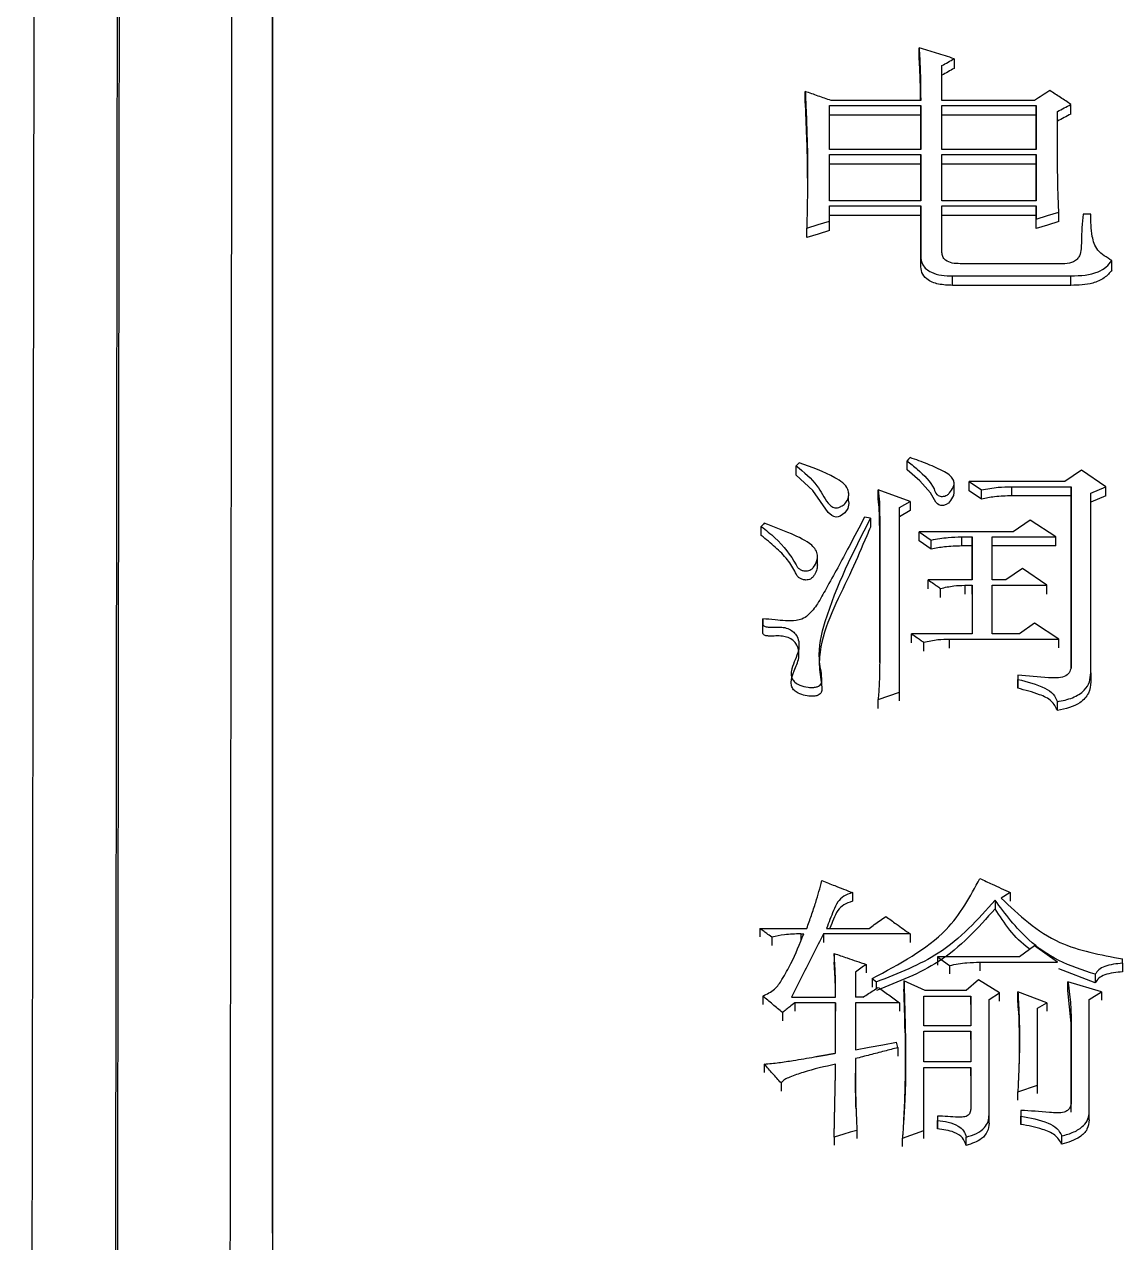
# Model space of a CAD drawing. Header units: millimetres. Extents: x 2003 to 4439, y 563 to 2285.
# Drawn here: x 2502.84 to 2510.67, y 2083.5 to 2092.19 of the extents above; entities that cross this region are included whole.
import ezdxf

# ---------------------------------------------------------------- set-up
doc = ezdxf.new("R2010")
doc.units = ezdxf.units.MM

msp = doc.modelspace()

# ---------------------------------------------------------------- linework, layer by layer
at = {"color": 7, "linetype": 'Continuous', "lineweight": 25}
for p, q in [((2509.2168, 2091.9506), (2509.2168, 2092.0198)), ((2509.4656, 2091.942), (2509.4656, 2091.8729)), ((2509.3791, 2091.6441), (2509.3791, 2091.8925)), ((2508.4055, 2091.6393), (2508.4055, 2091.7081)), ((2508.5786, 2091.6085), (2509.2276, 2091.6085)), ((2508.5786, 2091.2946), (2508.5786, 2091.6085)), ((2509.2276, 2091.6441), (2508.5894, 2091.6441)), ((2509.2276, 2091.6085), (2509.2276, 2091.2946)), ((2509.2276, 2091.5398), (2509.2276, 2091.6085)), ((2510.0389, 2091.6441), (2509.3791, 2091.6441)), ((2509.3791, 2091.6085), (2510.0497, 2091.6085)), ((2509.3791, 2091.2946), (2509.3791, 2091.6085)), ((2510.0497, 2091.6085), (2510.0497, 2091.2946)), ((2510.0497, 2091.5398), (2510.0497, 2091.6085)), ((2510.2985, 2091.5469), (2510.2985, 2091.6156)), ((2509.2276, 2091.5398), (2508.5786, 2091.5399)), ((2509.2276, 2091.2946), (2509.2276, 2091.5398)), ((2510.0497, 2091.5398), (2509.3791, 2091.5398)), ((2510.0497, 2091.2946), (2510.0497, 2091.5398)), ((2508.4171, 2091.3501), (2508.421, 2091.0018)), ((2509.2276, 2091.2946), (2508.5786, 2091.2946)), ((2508.5786, 2091.2588), (2509.2276, 2091.2588)), ((2508.5786, 2090.9287), (2508.5786, 2091.2588)), ((2509.2276, 2091.2588), (2509.2276, 2090.9287)), ((2509.2276, 2091.1906), (2509.2276, 2091.2588)), ((2510.0497, 2091.2946), (2509.3791, 2091.2946)), ((2509.3791, 2091.2588), (2510.0497, 2091.2588)), ((2509.3791, 2090.9287), (2509.3791, 2091.2588)), ((2510.0497, 2091.2588), (2510.0497, 2090.9287)), ((2510.0497, 2091.1906), (2510.0497, 2091.2588)), ((2509.2276, 2091.1906), (2508.5786, 2091.1906)), ((2509.2276, 2090.9287), (2509.2276, 2091.1906)), ((2510.0497, 2091.1906), (2509.3791, 2091.1906)), ((2510.0497, 2090.9287), (2510.0497, 2091.1906)), ((2509.2276, 2090.9287), (2508.5786, 2090.9287)), ((2508.5786, 2090.8927), (2509.2276, 2090.8927)), ((2508.5786, 2090.7846), (2508.5786, 2090.8927)), ((2509.2276, 2090.8927), (2509.2276, 2090.5388)), ((2509.2276, 2090.8249), (2509.2276, 2090.8927)), ((2510.0497, 2090.9287), (2509.3791, 2090.9287)), ((2509.3791, 2090.8927), (2510.0497, 2090.8927)), ((2509.3791, 2090.5605), (2509.3791, 2090.8927)), ((2510.0497, 2090.8927), (2510.0497, 2090.799)), ((2510.0497, 2090.8249), (2510.0497, 2090.8927)), ((2509.2276, 2090.8249), (2508.5786, 2090.8249)), ((2509.2276, 2090.4715), (2509.2276, 2090.8249)), ((2510.0497, 2090.8249), (2509.3791, 2090.8249)), ((2510.0497, 2090.7313), (2510.0497, 2090.8249)), ((2510.0497, 2090.7313), (2510.0497, 2090.799)), ((2510.212, 2090.7817), (2510.212, 2090.8494)), ((2510.4392, 2090.835), (2510.3851, 2090.835)), ((2508.4163, 2090.6665), (2508.4163, 2090.734)), ((2508.5786, 2090.7169), (2508.5786, 2090.7846)), ((2509.2276, 2090.4715), (2509.2276, 2090.5388)), ((2510.2555, 2090.4808), (2509.5089, 2090.4808)), ((2510.5906, 2090.4353), (2510.5906, 2090.5026)), ((2509.4548, 2090.3267), (2509.4548, 2090.3938)), ((2509.4548, 2090.3938), (2510.2985, 2090.3938)), ((2510.2985, 2090.3267), (2510.2985, 2090.3938)), ((2510.2985, 2090.3267), (2509.4548, 2090.3267)), ((2508.3623, 2089.062), (2508.3406, 2089.0397)), ((2509.1303, 2089.0114), (2509.1303, 2089.0768)), ((2508.3406, 2088.9744), (2508.3406, 2089.0397)), ((2510.3743, 2089.0101), (2510.2553, 2088.9284)), ((2510.5474, 2088.8913), (2510.3743, 2089.0101)), ((2509.466, 2088.8495), (2509.466, 2088.9151)), ((2509.5738, 2088.9284), (2509.6603, 2088.869)), ((2510.2553, 2088.9284), (2509.5738, 2088.9284)), ((2509.5738, 2088.8632), (2509.5738, 2088.9284)), ((2509.8767, 2088.8913), (2510.2986, 2088.8913)), ((2509.8767, 2088.8262), (2509.8767, 2088.8913)), ((2510.2986, 2088.8913), (2510.2986, 2087.6019)), ((2510.2986, 2088.8262), (2510.2986, 2088.8913)), ((2510.4392, 2088.8467), (2510.5474, 2088.8913)), ((2510.5474, 2088.8262), (2510.5474, 2088.8913)), ((2508.7138, 2088.8467), (2508.7138, 2088.8561)), ((2508.7138, 2088.791), (2508.7138, 2088.8269)), ((2509.1519, 2088.7873), (2508.9248, 2088.869)), ((2508.9248, 2088.8039), (2508.9248, 2088.869)), ((2509.6603, 2088.8039), (2509.5738, 2088.8632)), ((2509.6603, 2088.8039), (2509.6603, 2088.869)), ((2510.2986, 2088.8262), (2509.8767, 2088.8262)), ((2510.2986, 2087.6018), (2510.2986, 2088.8262)), ((2510.4392, 2087.564), (2510.4392, 2088.8467)), ((2510.5474, 2088.8262), (2510.4392, 2088.7816)), ((2509.0762, 2088.7426), (2509.1519, 2088.7873)), ((2509.0762, 2087.4276), (2509.0762, 2088.7426)), ((2509.1519, 2088.7222), (2509.0762, 2088.6776)), ((2509.1519, 2088.7873), (2509.1519, 2088.7222)), ((2508.8707, 2088.6681), (2508.8274, 2088.6756)), ((2508.8707, 2088.6681), (2508.8707, 2088.6033)), ((2508.9356, 2088.6607), (2508.9356, 2087.6397)), ((2508.9356, 2088.5958), (2508.9356, 2088.6607)), ((2510.0065, 2088.6532), (2509.8875, 2088.5712)), ((2510.1904, 2088.5339), (2510.0065, 2088.6532)), ((2508.0919, 2088.5438), (2508.0919, 2088.6085)), ((2508.9356, 2087.6397), (2508.9356, 2088.5958)), ((2509.2168, 2088.5712), (2509.3034, 2088.5115)), ((2509.8875, 2088.5712), (2509.2168, 2088.5712)), ((2509.2168, 2088.5064), (2509.2168, 2088.5712)), ((2509.5197, 2088.5339), (2509.5954, 2088.5339)), ((2509.5197, 2088.4692), (2509.5197, 2088.5339)), ((2509.5954, 2088.5339), (2509.5954, 2088.2271)), ((2509.5954, 2088.4692), (2509.5954, 2088.5339)), ((2509.7361, 2088.5339), (2510.1904, 2088.5339)), ((2509.7361, 2088.2271), (2509.7361, 2088.5339)), ((2510.1904, 2088.4692), (2510.1904, 2088.5339)), ((2509.3034, 2088.4468), (2509.2168, 2088.5064)), ((2509.3034, 2088.4468), (2509.3034, 2088.5115)), ((2509.5954, 2088.4692), (2509.5197, 2088.4692)), ((2509.5954, 2088.2271), (2509.5954, 2088.4692)), ((2510.1904, 2088.4692), (2509.7361, 2088.4692)), ((2508.4927, 2088.335), (2508.4927, 2088.3998)), ((2509.9524, 2088.3095), (2509.8334, 2088.2271)), ((2510.1255, 2088.1895), (2509.9524, 2088.3095)), ((2509.5954, 2088.2271), (2509.2817, 2088.2271)), ((2509.2817, 2088.1628), (2509.2817, 2088.2271)), ((2509.5414, 2088.1896), (2509.5954, 2088.1896)), ((2509.5414, 2088.1896), (2509.5414, 2088.1253)), ((2509.5954, 2088.1896), (2509.5954, 2087.8435)), ((2509.5954, 2088.1253), (2509.5954, 2088.1896)), ((2509.8334, 2088.2271), (2509.7361, 2088.2271)), ((2509.7361, 2088.1896), (2510.1255, 2088.1895)), ((2509.7361, 2087.8435), (2509.7361, 2088.1896)), ((2510.1255, 2088.1253), (2510.1255, 2088.1895)), ((2509.3683, 2088.1029), (2509.3683, 2088.167)), ((2508.1027, 2087.8551), (2508.1027, 2087.9189)), ((2509.5954, 2087.8435), (2509.1627, 2087.8436)), ((2509.1627, 2087.7798), (2509.1627, 2087.8436)), ((2509.9308, 2087.8435), (2509.7361, 2087.8435)), ((2510.0389, 2087.9189), (2509.9308, 2087.8435)), ((2510.212, 2087.8058), (2510.0389, 2087.9189)), ((2509.2493, 2087.7196), (2509.2493, 2087.7832)), ((2509.4332, 2087.8058), (2510.212, 2087.8058)), ((2509.4332, 2087.7421), (2509.4332, 2087.8058)), ((2510.212, 2087.7422), (2510.212, 2087.8058)), ((2509.92, 2087.5489), (2509.92, 2087.5186)), ((2509.92, 2087.5489), (2509.92, 2087.4856)), ((2509.92, 2087.4552), (2509.92, 2087.5186)), ((2510.4392, 2087.564), (2510.4392, 2087.5007)), ((2508.9248, 2087.3745), (2509.0762, 2087.4276)), ((2509.0762, 2087.3645), (2509.0762, 2087.4276)), ((2508.9248, 2087.3115), (2508.9248, 2087.3745)), ((2510.2012, 2087.2962), (2510.2012, 2087.3594)), ((2508.7409, 2085.999), (2508.7409, 2085.9376)), ((2509.7577, 2085.9449), (2509.7577, 2085.8838)), ((2509.8659, 2085.999), (2509.801, 2085.9604)), ((2509.8659, 2085.999), (2509.8659, 2085.9379)), ((2508.081, 2085.7436), (2508.4164, 2085.7436)), ((2508.081, 2085.7436), (2508.081, 2085.6828)), ((2508.1676, 2085.6815), (2508.1676, 2085.6208)), ((2508.3731, 2085.7048), (2508.3947, 2085.7048)), ((2508.3731, 2085.7048), (2508.3731, 2085.6551)), ((2509.1519, 2085.7048), (2508.5354, 2085.7048)), ((2508.5354, 2085.7048), (2508.5354, 2085.6441)), ((2508.557, 2085.7436), (2508.8599, 2085.7436)), ((2509.1519, 2085.7048), (2509.1519, 2085.6441)), ((2510.039, 2085.6194), (2509.9308, 2085.5417)), ((2510.2012, 2085.5028), (2510.039, 2085.6194)), ((2508.6111, 2085.565), (2508.6111, 2085.5045)), ((2509.3467, 2085.5417), (2509.4332, 2085.4795)), ((2509.9308, 2085.5417), (2509.3467, 2085.5417)), ((2509.3467, 2085.5417), (2509.3467, 2085.4812)), ((2509.6495, 2085.5028), (2510.2012, 2085.5028)), ((2509.6495, 2085.5028), (2509.6495, 2085.4424)), ((2510.6664, 2085.495), (2510.6664, 2085.5262)), ((2510.6664, 2085.495), (2510.6664, 2085.4346)), ((2508.7625, 2085.4328), (2508.7625, 2085.2536)), ((2508.8382, 2085.4873), (2508.8382, 2085.4268)), ((2509.4332, 2085.4795), (2509.4332, 2085.4191)), ((2510.4717, 2085.3566), (2510.2114, 2085.455)), ((2510.4717, 2085.4172), (2510.4717, 2085.3569)), ((2508.8815, 2085.3861), (2508.9139, 2085.3627)), ((2508.9139, 2085.3167), (2508.9139, 2085.3627)), ((2509.2601, 2085.3004), (2509.1087, 2085.3705)), ((2509.1087, 2085.3705), (2509.1087, 2085.3102)), ((2509.6387, 2085.3783), (2509.5522, 2085.3004)), ((2509.7902, 2085.2848), (2509.6387, 2085.3783)), ((2510.5149, 2085.2926), (2510.277, 2085.3627)), ((2510.277, 2085.3024), (2510.277, 2085.3627)), ((2508.1027, 2085.2613), (2508.1027, 2085.2012)), ((2508.3082, 2085.2536), (2508.6219, 2085.2536)), ((2508.8166, 2085.2536), (2508.7625, 2085.2536)), ((2509.2493, 2085.2614), (2509.5846, 2085.2614)), ((2509.2493, 2085.0505), (2509.2493, 2085.2614)), ((2509.5522, 2085.3004), (2509.2601, 2085.3004)), ((2509.5846, 2085.2614), (2509.5846, 2085.0505)), ((2509.5846, 2085.2012), (2509.5846, 2085.2614)), ((2509.7145, 2085.238), (2509.7902, 2085.2848)), ((2509.7145, 2084.4145), (2509.7145, 2085.238)), ((2509.7902, 2085.2246), (2509.7902, 2085.2848)), ((2510.1255, 2085.2145), (2509.92, 2085.2926)), ((2509.92, 2085.2321), (2509.92, 2085.2926)), ((2510.2986, 2085.0684), (2510.277, 2085.3021)), ((2510.4284, 2085.238), (2510.5149, 2085.2926)), ((2510.4284, 2084.4382), (2510.4284, 2085.238)), ((2510.5149, 2085.2926), (2510.5149, 2085.2324)), ((2508.6219, 2085.2145), (2508.3298, 2085.2145)), ((2508.3298, 2085.2145), (2508.3298, 2085.1545)), ((2508.6219, 2084.8547), (2508.6219, 2085.2145)), ((2508.6219, 2085.2145), (2508.6219, 2085.1545)), ((2509.0762, 2085.2145), (2508.7625, 2085.2145)), ((2508.7625, 2085.2145), (2508.7625, 2084.8782)), ((2509.0762, 2085.2145), (2509.0762, 2085.1545)), ((2509.9239, 2085.1561), (2509.92, 2085.2321)), ((2510.0606, 2085.1755), (2510.1255, 2085.2145)), ((2510.1255, 2085.2145), (2510.1255, 2085.1545)), ((2508.2433, 2085.1443), (2508.2433, 2085.0843)), ((2510.2986, 2085.1286), (2510.2986, 2084.4933)), ((2510.2986, 2085.0687), (2510.2986, 2085.1286)), ((2510.2986, 2084.4339), (2510.2986, 2085.0684)), ((2509.5846, 2085.0505), (2509.2493, 2085.0505)), ((2509.2493, 2085.0114), (2509.5846, 2085.0114)), ((2509.2493, 2084.792), (2509.2493, 2085.0114)), ((2509.5846, 2085.0114), (2509.5846, 2084.792)), ((2509.5846, 2084.9516), (2509.5846, 2085.0114)), ((2509.0654, 2084.8939), (2509.0546, 2084.9331)), ((2509.0654, 2084.8939), (2509.0654, 2084.8343)), ((2508.1135, 2084.7763), (2508.1135, 2084.7168)), ((2509.5846, 2084.792), (2509.2493, 2084.792)), ((2509.2493, 2084.7527), (2509.5846, 2084.7527)), ((2509.2493, 2084.3041), (2509.2493, 2084.7527)), ((2509.5846, 2084.7527), (2509.5846, 2084.4618)), ((2509.5846, 2084.6933), (2509.5846, 2084.7527)), ((2508.2325, 2084.6428), (2508.2325, 2084.5835)), ((2509.92, 2084.5799), (2510.0606, 2084.627)), ((2510.0606, 2084.5678), (2510.0606, 2084.627)), ((2509.92, 2084.5206), (2509.92, 2084.5799)), ((2509.3467, 2084.4067), (2509.3467, 2084.3751)), ((2509.3467, 2084.4067), (2509.3467, 2084.3477)), ((2509.3467, 2084.3158), (2509.3467, 2084.3751)), ((2509.7145, 2084.3555), (2509.7145, 2084.4145)), ((2509.9416, 2084.446), (2509.9416, 2084.4066)), ((2509.9416, 2084.446), (2509.9416, 2084.387)), ((2509.9416, 2084.3473), (2509.9416, 2084.4066)), ((2510.4284, 2084.3791), (2510.4284, 2084.4382)), ((2508.7734, 2084.3041), (2508.7734, 2084.2453)), ((2509.0979, 2084.2489), (2509.2493, 2084.3041)), ((2509.2493, 2084.2453), (2509.2493, 2084.3041)), ((2508.6111, 2084.2568), (2508.6111, 2084.198)), ((2509.0979, 2084.1901), (2509.0979, 2084.2489)), ((2509.5522, 2084.1976), (2509.5522, 2084.2568)), ((2510.2337, 2084.2055), (2510.2337, 2084.2646))]:
    msp.add_line(p, q, dxfattribs=at)
at = {"color": 7, "linetype": 'Continuous', "lineweight": 25, "flags": 128}
for points in [[(2510.0497, 2090.799), (2510.1309, 2090.8242), (2510.212, 2090.8494)], [(2508.4163, 2090.734), (2508.4975, 2090.7593), (2508.5786, 2090.7846)], [(2508.5786, 2090.7169), (2508.4975, 2090.6917), (2508.4163, 2090.6665)], [(2510.212, 2090.7817), (2510.1309, 2090.7565), (2510.0497, 2090.7313)], [(2509.1519, 2089.099), (2509.1411, 2089.0879), (2509.1303, 2089.0768)], [(2508.7122, 2088.7896), (2508.7158, 2088.7718), (2508.7091, 2088.7373), (2508.6869, 2088.7057), (2508.6545, 2088.6827), (2508.6399, 2088.6774), (2508.6251, 2088.6756), (2508.6088, 2088.6786), (2508.5936, 2088.6861), (2508.5693, 2088.7086), (2508.4601, 2088.865), (2508.3406, 2088.9744), (2508.3406, 2088.9744)], [(2509.4647, 2088.8497), (2509.4611, 2088.8294), (2509.4411, 2088.7933), (2509.4253, 2088.7744), (2509.4098, 2088.764), (2509.3904, 2088.7584), (2509.3712, 2088.7582), (2509.3578, 2088.7617), (2509.3467, 2088.7686), (2509.3359, 2088.7822), (2509.2973, 2088.849), (2509.2214, 2088.9336), (2509.1303, 2089.0114), (2509.1303, 2089.0114)], [(2508.1135, 2088.6309), (2508.108, 2088.6252), (2508.0999, 2088.6169), (2508.0919, 2088.6085)], [(2508.1027, 2087.8852), (2508.1027, 2087.9088), (2508.1027, 2087.9491)], [(2508.8815, 2085.3861), (2508.8815, 2085.3592), (2508.8815, 2085.3423), (2508.8815, 2085.3258)], [(2508.7625, 2084.8782), (2508.8599, 2084.8965), (2508.9572, 2084.9148), (2509.0546, 2084.9331)], [(2508.7734, 2084.3041), (2508.7263, 2084.2904), (2508.6793, 2084.2767), (2508.6111, 2084.2568)]]:
    msp.add_lwpolyline(points, dxfattribs=at)
at = {"color": 7, "linetype": 'Continuous', "lineweight": 25}
for points, knots in [([(2504.6101, 2114.6621), (2504.6101, 2114.5581), (2504.6101, 2114.0373), (2504.6102, 2112.6704), (2504.6103, 2110.5105), (2504.6103, 2107.8921), (2504.6104, 2105.4296), (2504.6104, 2101.9217), (2504.6104, 2098.7788), (2504.6105, 2094.4637), (2504.6105, 2089.7766), (2504.6105, 2084.6444), (2504.6106, 2079.2209), (2504.6106, 2074.6622), (2504.6107, 2068.7397), (2504.6108, 2063.8339), (2504.6109, 2057.155), (2504.6109, 2052.8622), (2504.611, 2049.8611)], [0, 0, 0, 0, 0.020124, 0.100733, 0.181328, 0.221587, 0.302184, 0.342442, 0.423039, 0.463298, 0.543894, 0.624491, 0.664749, 0.745346, 0.785604, 0.8662, 0.906458, 1, 1, 1, 1]), ([(2504.6105, 2083.5721), (2504.6105, 2084.7568), (2504.6105, 2087.0103), (2504.6105, 2091.0506), (2504.6104, 2094.7582), (2504.6104, 2098.9928), (2504.6104, 2102.0668), (2504.6103, 2105.479), (2504.6103, 2108.4564), (2504.6102, 2110.7998), (2504.6101, 2112.7403), (2504.6101, 2113.474), (2504.61, 2113.9708)], [0, 0, 0, 0, 0.072858, 0.13859, 0.270184, 0.335916, 0.467513, 0.533245, 0.664841, 0.796434, 0.862166, 1, 1, 1, 1]), ([(2502.9415, 2113.7141), (2502.9416, 2113.7424), (2502.9419, 2113.8308), (2502.9405, 2112.8445), (2502.9376, 2110.8316), (2502.933, 2107.7689), (2502.9278, 2104.3806), (2502.9227, 2101.0433), (2502.918, 2097.9736), (2502.9125, 2094.3302), (2502.9059, 2090.0595), (2502.8987, 2085.4137), (2502.8909, 2080.4669), (2502.8828, 2075.2966), (2502.8737, 2069.6123), (2502.8638, 2063.4152), (2502.8531, 2056.7314), (2502.8456, 2052.0407), (2502.8418, 2049.6466)], [0, 0, 0, 0, 0.039342, 0.122943, 0.206183, 0.289063, 0.371582, 0.416612, 0.465601, 0.518547, 0.575452, 0.636313, 0.690059, 0.746552, 0.805793, 0.867782, 0.932518, 1, 1, 1, 1]), ([(2503.4468, 2049.5111), (2503.4513, 2052.8103), (2503.4604, 2059.4088), (2503.4733, 2068.8389), (2503.4854, 2077.7195), (2503.4964, 2085.8771), (2503.5061, 2093.1777), (2503.5144, 2099.4948), (2503.5211, 2104.7192), (2503.5261, 2108.7673), (2503.529, 2111.1712), (2503.5303, 2112.4847), (2503.5305, 2112.8063), (2503.5306, 2112.967)], [0, 0, 0, 0, 0.0981345, 0.196269, 0.2944034, 0.3925379, 0.4906723, 0.5888066, 0.686941, 0.7850753, 0.8832097, 0.9416048, 1, 1, 1, 1]), ([(2503.4607, 2049.4624), (2503.464, 2051.8481), (2503.4705, 2056.5547), (2503.4798, 2063.3039), (2503.4884, 2069.6465), (2503.4965, 2075.5416), (2503.5038, 2080.9722), (2503.5115, 2086.7052), (2503.5192, 2092.4739), (2503.5264, 2097.9542), (2503.5322, 2102.4213), (2503.5366, 2105.9442), (2503.5399, 2108.6072), (2503.5421, 2110.5065), (2503.5435, 2111.7375), (2503.5439, 2112.2523), (2503.5439, 2112.4022), (2503.544, 2112.4271)], [0, 0, 0, 0, 0.07139, 0.140843, 0.208359, 0.273937, 0.337578, 0.399281, 0.488173, 0.572709, 0.652888, 0.72871, 0.800173, 0.867277, 0.930021, 0.988406, 1, 1, 1, 1]), ([(2504.3421, 2111.644), (2504.342, 2111.5511), (2504.3419, 2111.3812), (2504.3415, 2110.9336), (2504.341, 2110.3931), (2504.3402, 2109.7172), (2504.3393, 2108.9096), (2504.3382, 2107.9696), (2504.3369, 2106.898), (2504.3348, 2105.1885), (2504.3315, 2102.5023), (2504.3263, 2098.3525), (2504.3196, 2093.1362), (2504.3122, 2087.5293), (2504.3046, 2081.8521), (2504.2972, 2076.385), (2504.2889, 2070.3721), (2504.2799, 2063.8245), (2504.2702, 2056.7817), (2504.2633, 2051.8393), (2504.2599, 2049.3253)], [0, 0, 0, 0, 0.037781, 0.069081, 0.100468, 0.131943, 0.163506, 0.195157, 0.226895, 0.258722, 0.330934, 0.408983, 0.49287, 0.582593, 0.645672, 0.711347, 0.779618, 0.850484, 0.923944, 1, 1, 1, 1]), ([(2509.2168, 2092.0198), (2509.2196, 2091.9686), (2509.2243, 2091.8805), (2509.2269, 2091.7552), (2509.2274, 2091.6811), (2509.2276, 2091.6441)], [0, 0, 0, 0, 0.41049, 0.705225, 1, 1, 1, 1]), ([(2509.4656, 2091.942), (2509.4241, 2091.955), (2509.3412, 2091.9809), (2509.2583, 2092.0069), (2509.2168, 2092.0198)], [0, 0, 0, 0, 0.499999, 1, 1, 1, 1]), ([(2509.2269, 2091.6441), (2509.2267, 2091.6727), (2509.2262, 2091.7383), (2509.2228, 2091.8404), (2509.2188, 2091.9139), (2509.2168, 2091.9506)], [0, 0, 0, 0, 0.279289, 0.639605, 1, 1, 1, 1]), ([(2509.3791, 2091.8925), (2509.3935, 2091.9007), (2509.4223, 2091.9173), (2509.4512, 2091.9338), (2509.4656, 2091.942)], [0, 0, 0, 0, 0.500001, 1, 1, 1, 1]), ([(2509.4656, 2091.8729), (2509.4512, 2091.8647), (2509.4223, 2091.8482), (2509.3935, 2091.8317), (2509.3791, 2091.8234)], [0, 0, 0, 0, 0.4999995, 1, 1, 1, 1]), ([(2508.4055, 2091.7081), (2508.4078, 2091.6573), (2508.4145, 2091.5048), (2508.4225, 2091.2664), (2508.4216, 2090.9924), (2508.4181, 2090.8202), (2508.4163, 2090.734)], [0, 0, 0, 0, 0.157705, 0.473128, 0.736533, 1, 1, 1, 1]), ([(2508.5894, 2091.6441), (2508.5588, 2091.6548), (2508.4975, 2091.6761), (2508.4362, 2091.6974), (2508.4055, 2091.7081)], [0, 0, 0, 0, 0.5, 1, 1, 1, 1]), ([(2510.1471, 2091.7152), (2510.1291, 2091.7033), (2510.093, 2091.6797), (2510.0569, 2091.6559), (2510.0389, 2091.6441)], [0, 0, 0, 0, 0.499999, 1, 1, 1, 1]), ([(2510.2985, 2091.6156), (2510.2733, 2091.6322), (2510.2228, 2091.6654), (2510.1723, 2091.6986), (2510.1471, 2091.7152)], [0, 0, 0, 0, 0.499999, 1, 1, 1, 1]), ([(2508.4167, 2091.3478), (2508.4165, 2091.3602), (2508.4144, 2091.4577), (2508.4097, 2091.5546), (2508.4055, 2091.6393)], [0, 0, 0, 0, 0.126532, 1, 1, 1, 1]), ([(2510.2012, 2091.5658), (2510.2174, 2091.5741), (2510.2499, 2091.5907), (2510.2823, 2091.6073), (2510.2985, 2091.6156)], [0, 0, 0, 0, 0.5, 1, 1, 1, 1]), ([(2510.212, 2090.8494), (2510.21, 2090.8912), (2510.2078, 2090.9382), (2510.2058, 2091.006), (2510.2045, 2091.0737), (2510.2029, 2091.157), (2510.2025, 2091.2401), (2510.2021, 2091.292), (2510.2019, 2091.3284), (2510.2018, 2091.3491), (2510.2017, 2091.3621), (2510.2017, 2091.3724), (2510.2017, 2091.3828), (2510.2016, 2091.3931), (2510.2016, 2091.4061), (2510.2015, 2091.4164), (2510.2015, 2091.4294), (2510.2015, 2091.4397), (2510.2014, 2091.4527), (2510.2014, 2091.463), (2510.2014, 2091.4734), (2510.2014, 2091.4837), (2510.2013, 2091.4941), (2510.2013, 2091.507), (2510.2013, 2091.516), (2510.2013, 2091.5251), (2510.2013, 2091.5303), (2510.2012, 2091.5367), (2510.2012, 2091.5419), (2510.2012, 2091.5471), (2510.2012, 2091.5521), (2510.2012, 2091.5584), (2510.2012, 2091.5633), (2510.2012, 2091.5658)], [0, 0, 0, 0, 0.174064, 0.195822, 0.282854, 0.456917, 0.543949, 0.63098, 0.674496, 0.696253, 0.718011, 0.72889, 0.739769, 0.761527, 0.772406, 0.794164, 0.805043, 0.8268, 0.837679, 0.859437, 0.870316, 0.881195, 0.902953, 0.913832, 0.93559, 0.941029, 0.951908, 0.957347, 0.968226, 0.973666, 0.979105, 0.989553, 1, 1, 1, 1]), ([(2510.2985, 2091.5469), (2510.2823, 2091.5387), (2510.2499, 2091.5221), (2510.2174, 2091.5055), (2510.2012, 2091.4972)], [0, 0, 0, 0, 0.499998, 1, 1, 1, 1]), ([(2510.3851, 2090.835), (2510.3792, 2090.7701), (2510.3702, 2090.6716), (2510.3732, 2090.5606), (2510.3447, 2090.5127), (2510.3112, 2090.4883), (2510.2773, 2090.4838), (2510.2555, 2090.4808)], [0, 0, 0, 0, 0.493123, 0.748949, 0.813909, 0.880596, 1, 1, 1, 1]), ([(2510.5906, 2090.5026), (2510.5525, 2090.5256), (2510.4777, 2090.5707), (2510.4406, 2090.6959), (2510.4397, 2090.7823), (2510.4392, 2090.835)], [0, 0, 0, 0, 0.287877, 0.565058, 1, 1, 1, 1]), ([(2509.2276, 2090.5388), (2509.2297, 2090.516), (2509.2338, 2090.4697), (2509.2954, 2090.4166), (2509.3762, 2090.3962), (2509.4285, 2090.3946), (2509.4548, 2090.3938)], [0, 0, 0, 0, 0.266734, 0.54095, 0.768753, 1, 1, 1, 1]), ([(2509.5089, 2090.4808), (2509.4901, 2090.4815), (2509.4531, 2090.4828), (2509.4052, 2090.5001), (2509.3813, 2090.5304), (2509.3798, 2090.5506), (2509.3791, 2090.5605)], [0, 0, 0, 0, 0.293264, 0.577264, 0.790624, 1, 1, 1, 1]), ([(2509.4548, 2090.3267), (2509.4213, 2090.3278), (2509.3554, 2090.3301), (2509.2714, 2090.3633), (2509.2315, 2090.418), (2509.2289, 2090.4538), (2509.2276, 2090.4715)], [0, 0, 0, 0, 0.2937097, 0.577274, 0.7903653, 1, 1, 1, 1]), ([(2510.2985, 2090.3938), (2510.3667, 2090.3963), (2510.4608, 2090.3997), (2510.5518, 2090.456), (2510.5778, 2090.4872), (2510.5906, 2090.5026)], [0, 0, 0, 0, 0.57016, 0.787713, 1, 1, 1, 1]), ([(2510.5906, 2090.4353), (2510.5738, 2090.4157), (2510.5397, 2090.3759), (2510.4367, 2090.33), (2510.3513, 2090.3279), (2510.2985, 2090.3267)], [0, 0, 0, 0, 0.2697831, 0.5484435, 1, 1, 1, 1]), ([(2508.3406, 2089.0397), (2508.3957, 2088.9953), (2508.4932, 2088.9166), (2508.5398, 2088.8035), (2508.5875, 2088.7537), (2508.6079, 2088.743), (2508.6259, 2088.7393), (2508.6451, 2088.743), (2508.6665, 2088.7533), (2508.6908, 2088.7723), (2508.7117, 2088.8014), (2508.7179, 2088.8373), (2508.7103, 2088.8792), (2508.6744, 2088.9218), (2508.5608, 2088.9913), (2508.4503, 2089.0306), (2508.3623, 2089.062)], [0, 0, 0, 0, 0.207529, 0.367372, 0.400836, 0.41667, 0.431354, 0.448141, 0.466694, 0.497248, 0.538464, 0.578549, 0.619959, 0.682145, 0.746849, 1, 1, 1, 1]), ([(2509.1303, 2089.0768), (2509.1549, 2089.0566), (2509.2288, 2088.9956), (2509.3104, 2088.9175), (2509.334, 2088.8447), (2509.3525, 2088.8285), (2509.3664, 2088.8234), (2509.3825, 2088.8221), (2509.4, 2088.8247), (2509.4183, 2088.8324), (2509.4407, 2088.854), (2509.4564, 2088.882), (2509.4685, 2088.9137), (2509.4618, 2088.9413), (2509.4396, 2088.9718), (2509.3761, 2089.0105), (2509.2789, 2089.0542), (2509.1944, 2089.084), (2509.1519, 2089.099)], [0, 0, 0, 0, 0.109185, 0.329159, 0.383764, 0.397994, 0.412315, 0.428913, 0.44575, 0.465116, 0.490353, 0.552222, 0.585254, 0.61868, 0.660425, 0.720614, 0.859403, 1, 1, 1, 1]), ([(2509.6603, 2088.869), (2509.7001, 2088.8764), (2509.7712, 2088.8896), (2509.8444, 2088.8908), (2509.8767, 2088.8913)], [0, 0, 0, 0, 0.558835, 1, 1, 1, 1]), ([(2508.9248, 2088.869), (2508.9281, 2088.8395), (2508.9337, 2088.7901), (2508.9348, 2088.7205), (2508.9353, 2088.6806), (2508.9356, 2088.6607)], [0, 0, 0, 0, 0.426865, 0.713404, 1, 1, 1, 1]), ([(2508.9356, 2088.5958), (2508.9354, 2088.6107), (2508.9349, 2088.6528), (2508.9342, 2088.7223), (2508.9279, 2088.7767), (2508.9248, 2088.8039)], [0, 0, 0, 0, 0.213578, 0.606407, 1, 1, 1, 1]), ([(2509.8767, 2088.8262), (2509.8356, 2088.8253), (2509.7624, 2088.8237), (2509.6915, 2088.8099), (2509.6603, 2088.8039)], [0, 0, 0, 0, 0.561085, 1, 1, 1, 1]), ([(2508.0919, 2088.6085), (2508.1254, 2088.5821), (2508.2268, 2088.5021), (2508.3062, 2088.3979), (2508.35, 2088.316), (2508.3673, 2088.3014), (2508.3886, 2088.293), (2508.4105, 2088.2902), (2508.4306, 2088.2927), (2508.4484, 2088.3009), (2508.4716, 2088.3241), (2508.488, 2088.3599), (2508.4958, 2088.4041), (2508.4822, 2088.443), (2508.4262, 2088.5016), (2508.2956, 2088.5618), (2508.1779, 2088.6065), (2508.1135, 2088.6309)], [0, 0, 0, 0, 0.118687, 0.359196, 0.382949, 0.402078, 0.421221, 0.441113, 0.455768, 0.470499, 0.490908, 0.548405, 0.590663, 0.633125, 0.674263, 0.821869, 1, 1, 1, 1]), ([(2508.8274, 2088.6756), (2508.791, 2088.6055), (2508.7021, 2088.4346), (2508.5895, 2088.2286), (2508.4976, 2088.0627), (2508.4435, 2087.9872), (2508.3864, 2087.9472), (2508.3053, 2087.9286), (2508.2104, 2087.9429), (2508.1317, 2087.9474), (2508.1027, 2087.9491)], [0, 0, 0, 0, 0.221772, 0.540825, 0.653503, 0.748944, 0.789647, 0.822549, 0.93445, 1, 1, 1, 1]), ([(2508.1027, 2087.9189), (2508.1028, 2087.9154), (2508.103, 2087.9096), (2508.1077, 2087.9021), (2508.1152, 2087.8966), (2508.1318, 2087.8911), (2508.1737, 2087.8897), (2508.2258, 2087.8946), (2508.2814, 2087.8828), (2508.3176, 2087.8624), (2508.3458, 2087.83), (2508.3633, 2087.7826), (2508.3579, 2087.6989), (2508.3134, 2087.624), (2508.3027, 2087.5549), (2508.3107, 2087.5214), (2508.3321, 2087.4957), (2508.3712, 2087.4742), (2508.4181, 2087.4618), (2508.461, 2087.46), (2508.4887, 2087.4649), (2508.5061, 2087.4728), (2508.5169, 2087.483), (2508.525, 2087.5007), (2508.5227, 2087.5611), (2508.4883, 2087.7053), (2508.5837, 2088.1034), (2508.7484, 2088.4275), (2508.8707, 2088.6681)], [0, 0, 0, 0, 0.005261, 0.008837, 0.012422, 0.017277, 0.029828, 0.061172, 0.078769, 0.096459, 0.112862, 0.137643, 0.170618, 0.238675, 0.261666, 0.275651, 0.289759, 0.306991, 0.331345, 0.347224, 0.357105, 0.364402, 0.370592, 0.376767, 0.392657, 0.46137, 0.600195, 1, 1, 1, 1]), ([(2508.4913, 2088.335), (2508.491, 2088.3245), (2508.4903, 2088.2998), (2508.4754, 2088.2696), (2508.4589, 2088.2461), (2508.4436, 2088.2337), (2508.4269, 2088.2276), (2508.4077, 2088.226), (2508.3863, 2088.2293), (2508.3651, 2088.2383), (2508.3473, 2088.2548), (2508.3251, 2088.3018), (2508.2808, 2088.3752), (2508.193, 2088.4625), (2508.1258, 2088.5165), (2508.0919, 2088.5438)], [0, 0, 0, 0, 0.057364, 0.135452, 0.174054, 0.20354, 0.227011, 0.250403, 0.283482, 0.316855, 0.35045, 0.398369, 0.589542, 0.793116, 1, 1, 1, 1]), ([(2508.8707, 2088.6033), (2508.8614, 2088.5828), (2508.8153, 2088.4807), (2508.6993, 2088.197), (2508.5279, 2087.8946), (2508.4978, 2087.6052), (2508.5225, 2087.501), (2508.5249, 2087.4378), (2508.5171, 2087.4195), (2508.5047, 2087.4085), (2508.4842, 2087.4002), (2508.45, 2087.396), (2508.404, 2087.4012), (2508.3597, 2087.4162), (2508.3261, 2087.4377), (2508.3073, 2087.465), (2508.3017, 2087.5145), (2508.3277, 2087.5836), (2508.3618, 2087.6587), (2508.3614, 2087.7262), (2508.3431, 2087.7709), (2508.3127, 2087.8026), (2508.2746, 2087.8211), (2508.2296, 2087.8289), (2508.1904, 2087.8275), (2508.1569, 2087.8265), (2508.1355, 2087.8273), (2508.12, 2087.8308), (2508.1106, 2087.8355), (2508.1046, 2087.8423), (2508.1027, 2087.8492), (2508.1027, 2087.8535), (2508.1027, 2087.855)], [0, 0, 0, 0, 0.033509, 0.167495, 0.460572, 0.533975, 0.607467, 0.62244, 0.629349, 0.63632, 0.644144, 0.656215, 0.676583, 0.698156, 0.712672, 0.727345, 0.74395, 0.787231, 0.835835, 0.865096, 0.888822, 0.906543, 0.924342, 0.940793, 0.960202, 0.97046, 0.980426, 0.985388, 0.989354, 0.993351, 0.997673, 1, 1, 1, 1]), ([(2509.3034, 2088.5115), (2509.3431, 2088.5189), (2509.4143, 2088.5322), (2509.4874, 2088.5333), (2509.5197, 2088.5339)], [0, 0, 0, 0, 0.558836, 1, 1, 1, 1]), ([(2509.5197, 2088.4692), (2509.4786, 2088.4683), (2509.4054, 2088.4667), (2509.3345, 2088.4529), (2509.3034, 2088.4468)], [0, 0, 0, 0, 0.561086, 1, 1, 1, 1]), ([(2509.2817, 2088.2271), (2509.2941, 2088.2185), (2509.3147, 2088.2042), (2509.3435, 2088.1842), (2509.36, 2088.1728), (2509.3683, 2088.167)], [0, 0, 0, 0, 0.42837, 0.714189, 1, 1, 1, 1]), ([(2509.3683, 2088.167), (2509.4, 2088.1739), (2509.4567, 2088.1861), (2509.5154, 2088.1885), (2509.5413, 2088.1895)], [0, 0, 0, 0, 0.558879, 1, 1, 1, 1]), ([(2508.1027, 2087.9491), (2508.1027, 2087.9434), (2508.1027, 2087.9334), (2508.1027, 2087.9233), (2508.1027, 2087.9189)], [0, 0, 0, 0, 0.56, 1, 1, 1, 1]), ([(2509.1627, 2087.8436), (2509.1751, 2087.8349), (2509.1957, 2087.8206), (2509.2246, 2087.8005), (2509.241, 2087.789), (2509.2493, 2087.7832)], [0, 0, 0, 0, 0.428365, 0.714185, 1, 1, 1, 1]), ([(2509.2493, 2087.7832), (2509.2829, 2087.7906), (2509.3431, 2087.8038), (2509.4056, 2087.8052), (2509.4332, 2087.8058)], [0, 0, 0, 0, 0.558545, 1, 1, 1, 1]), ([(2508.9356, 2087.6397), (2508.9353, 2087.6132), (2508.9347, 2087.5601), (2508.9314, 2087.4717), (2508.9272, 2087.4098), (2508.9248, 2087.3745)], [0, 0, 0, 0, 0.300385, 0.600783, 1, 1, 1, 1]), ([(2510.2986, 2087.6019), (2510.2957, 2087.5896), (2510.2899, 2087.5646), (2510.2516, 2087.5333), (2510.1953, 2087.5281), (2510.0849, 2087.5319), (2509.993, 2087.5413), (2509.92, 2087.5489)], [0, 0, 0, 0, 0.1108835, 0.2260486, 0.356903, 0.4892019, 1, 1, 1, 1]), ([(2509.92, 2087.5186), (2509.9863, 2087.5017), (2510.078, 2087.4784), (2510.1787, 2087.4183), (2510.1938, 2087.3787), (2510.2012, 2087.3594)], [0, 0, 0, 0, 0.5729384, 0.7913837, 1, 1, 1, 1]), ([(2510.2012, 2087.3594), (2510.2383, 2087.3669), (2510.311, 2087.3816), (2510.3939, 2087.4337), (2510.4345, 2087.4998), (2510.4376, 2087.5427), (2510.4392, 2087.564)], [0, 0, 0, 0, 0.292671, 0.574804, 0.788903, 1, 1, 1, 1]), ([(2510.4392, 2087.5006), (2510.4366, 2087.4734), (2510.4312, 2087.4185), (2510.353, 2087.3307), (2510.2595, 2087.3094), (2510.2012, 2087.2962)], [0, 0, 0, 0, 0.269364, 0.545159, 1, 1, 1, 1]), ([(2509.92, 2087.4855), (2509.92, 2087.4798), (2509.92, 2087.4697), (2509.92, 2087.4597), (2509.92, 2087.4552)], [0, 0, 0, 0, 0.56, 1, 1, 1, 1]), ([(2510.2012, 2087.2962), (2510.1898, 2087.3204), (2510.1662, 2087.3702), (2510.0559, 2087.4203), (2509.9718, 2087.4419), (2509.92, 2087.4552)], [0, 0, 0, 0, 0.2654466, 0.5469642, 1, 1, 1, 1]), ([(2508.4164, 2085.7436), (2508.4275, 2085.7745), (2508.4498, 2085.8363), (2508.4869, 2085.9496), (2508.5101, 2086.0324), (2508.5245, 2086.084)], [0, 0, 0, 0, 0.274107, 0.548239, 1, 1, 1, 1]), ([(2508.5245, 2086.084), (2508.5547, 2086.0721), (2508.6058, 2086.0521), (2508.6779, 2086.0237), (2508.7199, 2086.0073), (2508.7409, 2085.999)], [0, 0, 0, 0, 0.417909, 0.708955, 1, 1, 1, 1]), ([(2508.8815, 2085.3861), (2509.0769, 2085.4903), (2509.42, 2085.6733), (2509.5805, 2085.9712), (2509.6495, 2086.0994)], [0, 0, 0, 0, 0.569597, 1, 1, 1, 1]), ([(2509.6495, 2086.0994), (2509.6786, 2086.0859), (2509.7291, 2086.0625), (2509.8012, 2086.029), (2509.8443, 2086.009), (2509.8659, 2085.999)], [0, 0, 0, 0, 0.402386, 0.701193, 1, 1, 1, 1]), ([(2508.7409, 2085.999), (2508.7195, 2085.9915), (2508.6777, 2085.9769), (2508.6306, 2085.9297), (2508.6071, 2085.8704), (2508.5804, 2085.8074), (2508.5648, 2085.7648), (2508.557, 2085.7436)], [0, 0, 0, 0, 0.178456, 0.349692, 0.567005, 0.783635, 1, 1, 1, 1]), ([(2508.7409, 2085.9376), (2508.7195, 2085.9301), (2508.6777, 2085.9155), (2508.6305, 2085.8684), (2508.6073, 2085.8091), (2508.5886, 2085.7665), (2508.5803, 2085.7444), (2508.58, 2085.7436)], [0, 0, 0, 0, 0.225395, 0.441569, 0.715814, 0.989183, 1, 1, 1, 1]), ([(2509.7577, 2085.9449), (2509.6353, 2085.8075), (2509.4131, 2085.5581), (2509.0686, 2085.4233), (2508.9139, 2085.3627)], [0, 0, 0, 0, 0.551113, 1, 1, 1, 1]), ([(2510.4717, 2085.4172), (2510.3821, 2085.4462), (2510.2052, 2085.5034), (2509.9517, 2085.6837), (2509.8309, 2085.8464), (2509.7577, 2085.9449)], [0, 0, 0, 0, 0.288018, 0.569196, 1, 1, 1, 1]), ([(2509.801, 2085.9604), (2509.9283, 2085.8393), (2510.1596, 2085.6196), (2510.5092, 2085.5551), (2510.6664, 2085.5262)], [0, 0, 0, 0, 0.550671, 1, 1, 1, 1]), ([(2509.7577, 2085.8836), (2509.6353, 2085.7463), (2509.413, 2085.4972), (2509.0686, 2085.3626), (2508.9139, 2085.3022)], [0, 0, 0, 0, 0.551009, 1, 1, 1, 1]), ([(2510.0064, 2085.596), (2510.0039, 2085.5977), (2509.8926, 2085.6739), (2509.8244, 2085.7799), (2509.7577, 2085.8836)], [0, 0, 0, 0, 0.022454, 1, 1, 1, 1]), ([(2508.8599, 2085.7436), (2508.8724, 2085.7525), (2508.8984, 2085.7712), (2508.9381, 2085.7996), (2508.9653, 2085.8191), (2508.9789, 2085.8288)], [0, 0, 0, 0, 0.314652, 0.657325, 1, 1, 1, 1]), ([(2508.9789, 2085.8288), (2509.0038, 2085.8109), (2509.0452, 2085.7813), (2509.1028, 2085.74), (2509.1356, 2085.7165), (2509.1519, 2085.7048)], [0, 0, 0, 0, 0.432644, 0.716322, 1, 1, 1, 1]), ([(2508.1676, 2085.6815), (2508.1552, 2085.6904), (2508.1346, 2085.7051), (2508.1058, 2085.7258), (2508.0893, 2085.7376), (2508.081, 2085.7436)], [0, 0, 0, 0, 0.428361, 0.714181, 1, 1, 1, 1]), ([(2508.1027, 2085.2613), (2508.1327, 2085.276), (2508.1921, 2085.3051), (2508.2493, 2085.393), (2508.3211, 2085.5232), (2508.366, 2085.6339), (2508.3947, 2085.7048)], [0, 0, 0, 0, 0.161067, 0.318631, 0.564031, 1, 1, 1, 1]), ([(2508.3731, 2085.7048), (2508.334, 2085.7037), (2508.2644, 2085.7017), (2508.1971, 2085.6877), (2508.1676, 2085.6815)], [0, 0, 0, 0, 0.5610734, 1, 1, 1, 1]), ([(2508.5354, 2085.7048), (2508.5103, 2085.6552), (2508.4599, 2085.5553), (2508.3842, 2085.4049), (2508.3335, 2085.304), (2508.3082, 2085.2536)], [0, 0, 0, 0, 0.330678, 0.665338, 1, 1, 1, 1]), ([(2508.6219, 2085.2536), (2508.6218, 2085.2869), (2508.6217, 2085.3556), (2508.6179, 2085.4594), (2508.6134, 2085.5298), (2508.6111, 2085.565)], [0, 0, 0, 0, 0.320269, 0.660054, 1, 1, 1, 1]), ([(2508.6111, 2085.565), (2508.642, 2085.5544), (2508.6953, 2085.5362), (2508.771, 2085.5103), (2508.8158, 2085.4949), (2508.8382, 2085.4873)], [0, 0, 0, 0, 0.4083, 0.70415, 1, 1, 1, 1]), ([(2508.6214, 2085.2536), (2508.6214, 2085.2667), (2508.6212, 2085.3152), (2508.6178, 2085.3988), (2508.6133, 2085.469), (2508.6111, 2085.5042)], [0, 0, 0, 0, 0.1572683, 0.5785381, 1, 1, 1, 1]), ([(2509.4332, 2085.4795), (2509.4743, 2085.4874), (2509.5454, 2085.5012), (2509.6186, 2085.5023), (2509.6495, 2085.5028)], [0, 0, 0, 0, 0.576908, 1, 1, 1, 1]), ([(2510.6664, 2085.495), (2510.6223, 2085.4913), (2510.5614, 2085.4861), (2510.4946, 2085.4522), (2510.4792, 2085.4287), (2510.4717, 2085.4172)], [0, 0, 0, 0, 0.571542, 0.789948, 1, 1, 1, 1]), ([(2508.8382, 2085.4873), (2508.8256, 2085.4782), (2508.8004, 2085.46), (2508.7751, 2085.4419), (2508.7625, 2085.4328)], [0, 0, 0, 0, 0.5000008, 1, 1, 1, 1]), ([(2510.6664, 2085.4343), (2510.6223, 2085.4305), (2510.5615, 2085.4254), (2510.4946, 2085.3915), (2510.4792, 2085.3681), (2510.4717, 2085.3566)], [0, 0, 0, 0, 0.571693, 0.790076, 1, 1, 1, 1]), ([(2508.8166, 2085.2536), (2508.8297, 2085.262), (2508.8542, 2085.278), (2508.8903, 2085.3014), (2508.9133, 2085.3163), (2508.9248, 2085.3237)], [0, 0, 0, 0, 0.36195, 0.680974, 1, 1, 1, 1]), ([(2508.9248, 2085.3237), (2508.95, 2085.3056), (2509.0005, 2085.2692), (2509.051, 2085.2328), (2509.0762, 2085.2145)], [0, 0, 0, 0, 0.5, 1, 1, 1, 1]), ([(2509.1087, 2085.3705), (2509.1089, 2085.3636), (2509.1093, 2085.3498), (2509.1099, 2085.329), (2509.1105, 2085.3083), (2509.1111, 2085.2875), (2509.1116, 2085.2703), (2509.112, 2085.253), (2509.1124, 2085.2391), (2509.1128, 2085.2253), (2509.1131, 2085.2149), (2509.1133, 2085.2062), (2509.1136, 2085.1941), (2509.114, 2085.182), (2509.1143, 2085.1682), (2509.1146, 2085.1578), (2509.1149, 2085.1439), (2509.1153, 2085.1301), (2509.1157, 2085.1127), (2509.116, 2085.0989), (2509.1164, 2085.085), (2509.1166, 2085.0763), (2509.1167, 2085.0677), (2509.1169, 2085.059), (2509.1171, 2085.0503), (2509.1173, 2085.0416), (2509.1175, 2085.033), (2509.1177, 2085.0243), (2509.1178, 2085.0156), (2509.118, 2085.0069), (2509.1182, 2084.9983), (2509.1183, 2084.9896), (2509.1185, 2084.9809), (2509.1186, 2084.9722), (2509.1188, 2084.9636), (2509.1191, 2084.9445), (2509.1202, 2084.8715), (2509.1209, 2084.7741), (2509.1197, 2084.6766), (2509.1185, 2084.6278), (2509.1177, 2084.5999), (2509.117, 2084.5789), (2509.1162, 2084.558), (2509.1153, 2084.5371), (2509.1145, 2084.5196), (2509.1136, 2084.5022), (2509.1127, 2084.4848), (2509.1118, 2084.4673), (2509.1108, 2084.4498), (2509.1098, 2084.4324), (2509.1086, 2084.4114), (2509.1075, 2084.394), (2509.1064, 2084.3765), (2509.1053, 2084.3591), (2509.1041, 2084.3416), (2509.103, 2084.3241), (2509.1018, 2084.3066), (2509.1006, 2084.2892), (2509.0993, 2084.2699), (2509.0985, 2084.2576), (2509.0979, 2084.2489)], [0, 0, 0, 0, 0.018603, 0.037206, 0.055809, 0.074412, 0.093015, 0.102316, 0.120919, 0.130221, 0.139522, 0.148824, 0.153474, 0.172077, 0.181379, 0.19068, 0.199982, 0.218585, 0.227886, 0.246489, 0.255791, 0.265092, 0.269743, 0.279044, 0.288346, 0.292997, 0.302298, 0.311599, 0.31625, 0.325552, 0.334853, 0.339504, 0.348805, 0.358107, 0.362758, 0.372059, 0.409265, 0.558092, 0.632505, 0.669711, 0.688314, 0.706917, 0.72552, 0.744123, 0.762726, 0.772028, 0.790631, 0.809233, 0.818535, 0.837138, 0.855741, 0.874344, 0.883645, 0.902248, 0.920851, 0.930153, 0.948756, 0.967359, 0.97666, 1, 1, 1, 1]), ([(2510.277, 2085.3627), (2510.2812, 2085.3329), (2510.2888, 2085.2791), (2510.2965, 2085.2011), (2510.2979, 2085.1528), (2510.2986, 2085.1286)], [0, 0, 0, 0, 0.38409, 0.691775, 1, 1, 1, 1]), ([(2508.2433, 2085.1443), (2508.2199, 2085.1638), (2508.173, 2085.2028), (2508.1262, 2085.2418), (2508.1027, 2085.2613)], [0, 0, 0, 0, 0.5, 1, 1, 1, 1]), ([(2509.1163, 2085.0006), (2509.1162, 2085.0038), (2509.1144, 2085.1072), (2509.1115, 2085.2101), (2509.1087, 2085.3099)], [0, 0, 0, 0, 0.030859, 1, 1, 1, 1]), ([(2509.92, 2085.2926), (2509.9214, 2085.2683), (2509.9235, 2085.232), (2509.9258, 2085.1896), (2509.9268, 2085.1684), (2509.9277, 2085.1471), (2509.9303, 2085.0834), (2509.9318, 2084.9983), (2509.9313, 2084.9009), (2509.9302, 2084.8491), (2509.9294, 2084.8187), (2509.9292, 2084.8095), (2509.9288, 2084.7973), (2509.9284, 2084.7851), (2509.928, 2084.7729), (2509.9277, 2084.7638), (2509.9274, 2084.7547), (2509.9269, 2084.7425), (2509.9265, 2084.7303), (2509.926, 2084.7181), (2509.9256, 2084.7089), (2509.9251, 2084.6967), (2509.9246, 2084.6845), (2509.924, 2084.6693), (2509.9233, 2084.654), (2509.9225, 2084.6357), (2509.9214, 2084.611), (2509.9206, 2084.5924), (2509.92, 2084.5799)], [0, 0, 0, 0, 0.1024398, 0.1536597, 0.1792697, 0.1920747, 0.2432948, 0.4481938, 0.5506355, 0.6530768, 0.6658817, 0.6786867, 0.6914917, 0.7171016, 0.7299066, 0.7427115, 0.7555165, 0.7683215, 0.7939314, 0.8067364, 0.8195413, 0.8323463, 0.8579562, 0.8707612, 0.8963711, 0.9219811, 0.947591, 1, 1, 1, 1]), ([(2508.3298, 2085.2145), (2508.318, 2085.205), (2508.2977, 2085.1885), (2508.2689, 2085.165), (2508.2518, 2085.1512), (2508.2433, 2085.1443)], [0, 0, 0, 0, 0.408883, 0.704441, 1, 1, 1, 1]), ([(2509.9242, 2085.1573), (2509.9242, 2085.1574), (2509.9241, 2085.1581), (2509.9243, 2085.153), (2509.927, 2085.0894), (2509.9303, 2084.9785), (2509.9298, 2084.8385), (2509.9281, 2084.779), (2509.9271, 2084.7472)], [0, 0, 0, 0, 0.003713, 0.025466, 0.076389, 0.48901, 0.726573, 1, 1, 1, 1]), ([(2510.0606, 2084.627), (2510.0606, 2084.7605), (2510.0606, 2084.9437), (2510.0606, 2085.126), (2510.0606, 2085.1755)], [0, 0, 0, 0, 0.728341, 1, 1, 1, 1]), ([(2509.1162, 2085.0045), (2509.1162, 2085.0045), (2509.1162, 2085.0048), (2509.1163, 2085.0038), (2509.1167, 2084.9779), (2509.1186, 2084.8429), (2509.1173, 2084.6769), (2509.1117, 2084.5042), (2509.1061, 2084.3864), (2509.1033, 2084.3321), (2509.1024, 2084.3151), (2509.1023, 2084.3129), (2509.1023, 2084.3129), (2509.1023, 2084.3129)], [0, 0, 0, 0, 0.0005031, 0.0072608, 0.0135762, 0.2215354, 0.5008607, 0.7564849, 0.9233, 0.9846772, 0.9950824, 0.9988797, 1, 1, 1, 1]), ([(2509.0654, 2084.8939), (2509.0334, 2084.8856), (2508.9669, 2084.8684), (2508.8659, 2084.8423), (2508.797, 2084.8244), (2508.7625, 2084.8155)], [0, 0, 0, 0, 0.317295, 0.658647, 1, 1, 1, 1]), ([(2508.1135, 2084.7763), (2508.148, 2084.7796), (2508.217, 2084.7863), (2508.3359, 2084.8052), (2508.4266, 2084.8205), (2508.4865, 2084.8309), (2508.4991, 2084.8331), (2508.5085, 2084.8348), (2508.518, 2084.8364), (2508.5259, 2084.8378), (2508.5337, 2084.8392), (2508.54, 2084.8403), (2508.5479, 2084.8417), (2508.5558, 2084.8431), (2508.5637, 2084.8444), (2508.5715, 2084.8458), (2508.5794, 2084.8472), (2508.5873, 2084.8486), (2508.5951, 2084.85), (2508.603, 2084.8514), (2508.6125, 2084.853), (2508.6188, 2084.8542), (2508.6219, 2084.8547)], [0, 0, 0, 0, 0.201249, 0.402512, 0.701241, 0.738586, 0.757258, 0.77593, 0.794603, 0.813275, 0.822611, 0.841284, 0.85062, 0.869292, 0.887965, 0.897301, 0.915973, 0.934645, 0.943982, 0.962654, 0.981327, 1, 1, 1, 1]), ([(2508.7625, 2084.8155), (2508.7625, 2084.7603), (2508.7625, 2084.7034), (2508.763, 2084.6429), (2508.7631, 2084.6343), (2508.7632, 2084.6257), (2508.7633, 2084.617), (2508.7634, 2084.6101), (2508.7635, 2084.6015), (2508.7636, 2084.5946), (2508.7637, 2084.5859), (2508.7638, 2084.579), (2508.764, 2084.5704), (2508.7642, 2084.5617), (2508.7644, 2084.5479), (2508.7647, 2084.5358), (2508.765, 2084.5237), (2508.7653, 2084.515), (2508.7655, 2084.5064), (2508.7658, 2084.4977), (2508.766, 2084.4891), (2508.7664, 2084.4787), (2508.7667, 2084.4683), (2508.767, 2084.4597), (2508.7673, 2084.451), (2508.7676, 2084.4423), (2508.768, 2084.4337), (2508.7682, 2084.4268), (2508.7685, 2084.4198), (2508.7688, 2084.4129), (2508.7691, 2084.4043), (2508.7695, 2084.3956), (2508.7698, 2084.3869), (2508.7702, 2084.3783), (2508.771, 2084.3592), (2508.7721, 2084.3339), (2508.773, 2084.3121), (2508.7734, 2084.3041)], [0, 0, 0, 0, 0.32454, 0.334682, 0.354966, 0.37525, 0.385391, 0.405675, 0.415817, 0.436101, 0.446242, 0.466526, 0.476668, 0.496952, 0.517235, 0.557803, 0.567945, 0.588228, 0.608512, 0.618654, 0.638938, 0.659221, 0.679505, 0.699789, 0.709931, 0.730214, 0.750498, 0.76064, 0.770782, 0.791065, 0.801207, 0.821491, 0.841775, 0.851916, 0.8722, 0.953335, 1, 1, 1, 1]), ([(2508.2325, 2084.6428), (2508.2127, 2084.665), (2508.173, 2084.7096), (2508.1333, 2084.754), (2508.1135, 2084.7763)], [0, 0, 0, 0, 0.499998, 1, 1, 1, 1]), ([(2508.6219, 2084.7763), (2508.5439, 2084.7588), (2508.4319, 2084.7336), (2508.3134, 2084.6922), (2508.2577, 2084.6684), (2508.2408, 2084.6512), (2508.2325, 2084.6428)], [0, 0, 0, 0, 0.564923, 0.811394, 0.907312, 1, 1, 1, 1]), ([(2508.6111, 2084.2568), (2508.6111, 2084.2593), (2508.6112, 2084.263), (2508.6113, 2084.2681), (2508.6114, 2084.2731), (2508.6116, 2084.2794), (2508.6117, 2084.2869), (2508.6119, 2084.2945), (2508.612, 2084.302), (2508.6122, 2084.3095), (2508.6123, 2084.3171), (2508.6125, 2084.3246), (2508.6127, 2084.3322), (2508.6128, 2084.3397), (2508.613, 2084.3472), (2508.6132, 2084.3573), (2508.6134, 2084.3673), (2508.6136, 2084.3774), (2508.6137, 2084.3849), (2508.6139, 2084.3924), (2508.6141, 2084.4), (2508.6142, 2084.4075), (2508.6144, 2084.415), (2508.6145, 2084.4226), (2508.6147, 2084.4301), (2508.6148, 2084.4376), (2508.615, 2084.4451), (2508.6151, 2084.4527), (2508.6154, 2084.4627), (2508.6156, 2084.4727), (2508.6158, 2084.4828), (2508.6159, 2084.4903), (2508.6161, 2084.4978), (2508.6162, 2084.5053), (2508.6164, 2084.5129), (2508.6166, 2084.5204), (2508.6167, 2084.5279), (2508.6169, 2084.5354), (2508.617, 2084.5429), (2508.6172, 2084.5505), (2508.6174, 2084.5605), (2508.6176, 2084.5705), (2508.6178, 2084.5805), (2508.618, 2084.588), (2508.6181, 2084.5956), (2508.6183, 2084.6031), (2508.6184, 2084.6106), (2508.6186, 2084.6181), (2508.6188, 2084.6256), (2508.6189, 2084.6331), (2508.6191, 2084.6406), (2508.6192, 2084.6481), (2508.6194, 2084.6556), (2508.6196, 2084.6657), (2508.6198, 2084.6757), (2508.62, 2084.6857), (2508.6202, 2084.6932), (2508.6203, 2084.7007), (2508.6205, 2084.7082), (2508.6206, 2084.7157), (2508.6208, 2084.7232), (2508.621, 2084.7307), (2508.6211, 2084.7382), (2508.6213, 2084.7457), (2508.6214, 2084.7532), (2508.6216, 2084.7634), (2508.6218, 2084.7711), (2508.6219, 2084.7763)], [0, 0, 0, 0, 0.014477, 0.021715, 0.028953, 0.043429, 0.057906, 0.072382, 0.086858, 0.101335, 0.115811, 0.130287, 0.144764, 0.15924, 0.173716, 0.188193, 0.217145, 0.231622, 0.246098, 0.260574, 0.275051, 0.289527, 0.304003, 0.31848, 0.332956, 0.347432, 0.361908, 0.376385, 0.390861, 0.419814, 0.43429, 0.448766, 0.463243, 0.477719, 0.492195, 0.506672, 0.521148, 0.535624, 0.550101, 0.564577, 0.579053, 0.608006, 0.622482, 0.636959, 0.651435, 0.665911, 0.680388, 0.694864, 0.70934, 0.723817, 0.738293, 0.752769, 0.767246, 0.781722, 0.810675, 0.825151, 0.839627, 0.854104, 0.86858, 0.883056, 0.897533, 0.912009, 0.926485, 0.940962, 0.955438, 0.969914, 1, 1, 1, 1]), ([(2508.7671, 2084.4574), (2508.7671, 2084.4588), (2508.7669, 2084.4634), (2508.7653, 2084.5147), (2508.7636, 2084.5978), (2508.7629, 2084.6736), (2508.7628, 2084.7087), (2508.7628, 2084.7118)], [0, 0, 0, 0, 0.043588, 0.13963, 0.631797, 0.967745, 1, 1, 1, 1]), ([(2509.5847, 2084.4618), (2509.5842, 2084.4532), (2509.5832, 2084.4358), (2509.5688, 2084.4089), (2509.5324, 2084.3976), (2509.4582, 2084.3999), (2509.396, 2084.4037), (2509.3467, 2084.4067)], [0, 0, 0, 0, 0.111245, 0.226323, 0.352571, 0.486481, 1, 1, 1, 1]), ([(2510.2987, 2084.4933), (2510.2962, 2084.4824), (2510.2921, 2084.465), (2510.2737, 2084.4447), (2510.2275, 2084.4234), (2510.1101, 2084.4381), (2510.0086, 2084.4429), (2509.9416, 2084.446)], [0, 0, 0, 0, 0.101343, 0.162893, 0.226662, 0.489518, 1, 1, 1, 1]), ([(2509.3467, 2084.3751), (2509.3728, 2084.372), (2509.4246, 2084.3657), (2509.4914, 2084.3415), (2509.5374, 2084.3023), (2509.5473, 2084.2718), (2509.5522, 2084.2568)], [0, 0, 0, 0, 0.2904, 0.575151, 0.790821, 1, 1, 1, 1]), ([(2509.5522, 2084.2568), (2509.5775, 2084.2641), (2509.6273, 2084.2784), (2509.6824, 2084.3189), (2509.7111, 2084.3672), (2509.7134, 2084.3988), (2509.7145, 2084.4145)], [0, 0, 0, 0, 0.291879, 0.573778, 0.788361, 1, 1, 1, 1]), ([(2509.9416, 2084.4066), (2510.0082, 2084.3943), (2510.1003, 2084.3772), (2510.2026, 2084.3217), (2510.2235, 2084.2834), (2510.2337, 2084.2646)], [0, 0, 0, 0, 0.571986, 0.790496, 1, 1, 1, 1]), ([(2509.9416, 2084.3867), (2509.9416, 2084.3793), (2509.9416, 2084.3662), (2509.9416, 2084.3531), (2509.9416, 2084.3473)], [0, 0, 0, 0, 0.56, 1, 1, 1, 1]), ([(2510.2337, 2084.2646), (2510.2625, 2084.2728), (2510.3193, 2084.2888), (2510.3857, 2084.3309), (2510.4234, 2084.3843), (2510.4268, 2084.4203), (2510.4284, 2084.4382)], [0, 0, 0, 0, 0.291495, 0.574413, 0.789057, 1, 1, 1, 1]), ([(2510.4284, 2084.3788), (2510.4256, 2084.356), (2510.42, 2084.3098), (2510.351, 2084.2407), (2510.2787, 2084.219), (2510.2337, 2084.2055)], [0, 0, 0, 0, 0.2688651, 0.5456636, 1, 1, 1, 1]), ([(2509.3467, 2084.3473), (2509.3467, 2084.3414), (2509.3467, 2084.3309), (2509.3467, 2084.3204), (2509.3467, 2084.3158)], [0, 0, 0, 0, 0.56, 1, 1, 1, 1]), ([(2509.5522, 2084.1976), (2509.5451, 2084.2167), (2509.5307, 2084.2557), (2509.4538, 2084.302), (2509.3877, 2084.3106), (2509.3467, 2084.3158)], [0, 0, 0, 0, 0.266757, 0.545382, 1, 1, 1, 1]), ([(2509.7145, 2084.3552), (2509.7125, 2084.3352), (2509.7086, 2084.2948), (2509.6551, 2084.2302), (2509.5917, 2084.2101), (2509.5522, 2084.1976)], [0, 0, 0, 0, 0.269955, 0.546271, 1, 1, 1, 1]), ([(2510.2337, 2084.2055), (2510.219, 2084.2289), (2510.189, 2084.2769), (2510.078, 2084.3218), (2509.9936, 2084.3376), (2509.9416, 2084.3473)], [0, 0, 0, 0, 0.266788, 0.548105, 1, 1, 1, 1])]:
    msp.add_open_spline(points, degree=3, knots=knots, dxfattribs=at)

doc.saveas('drawing.dxf')
